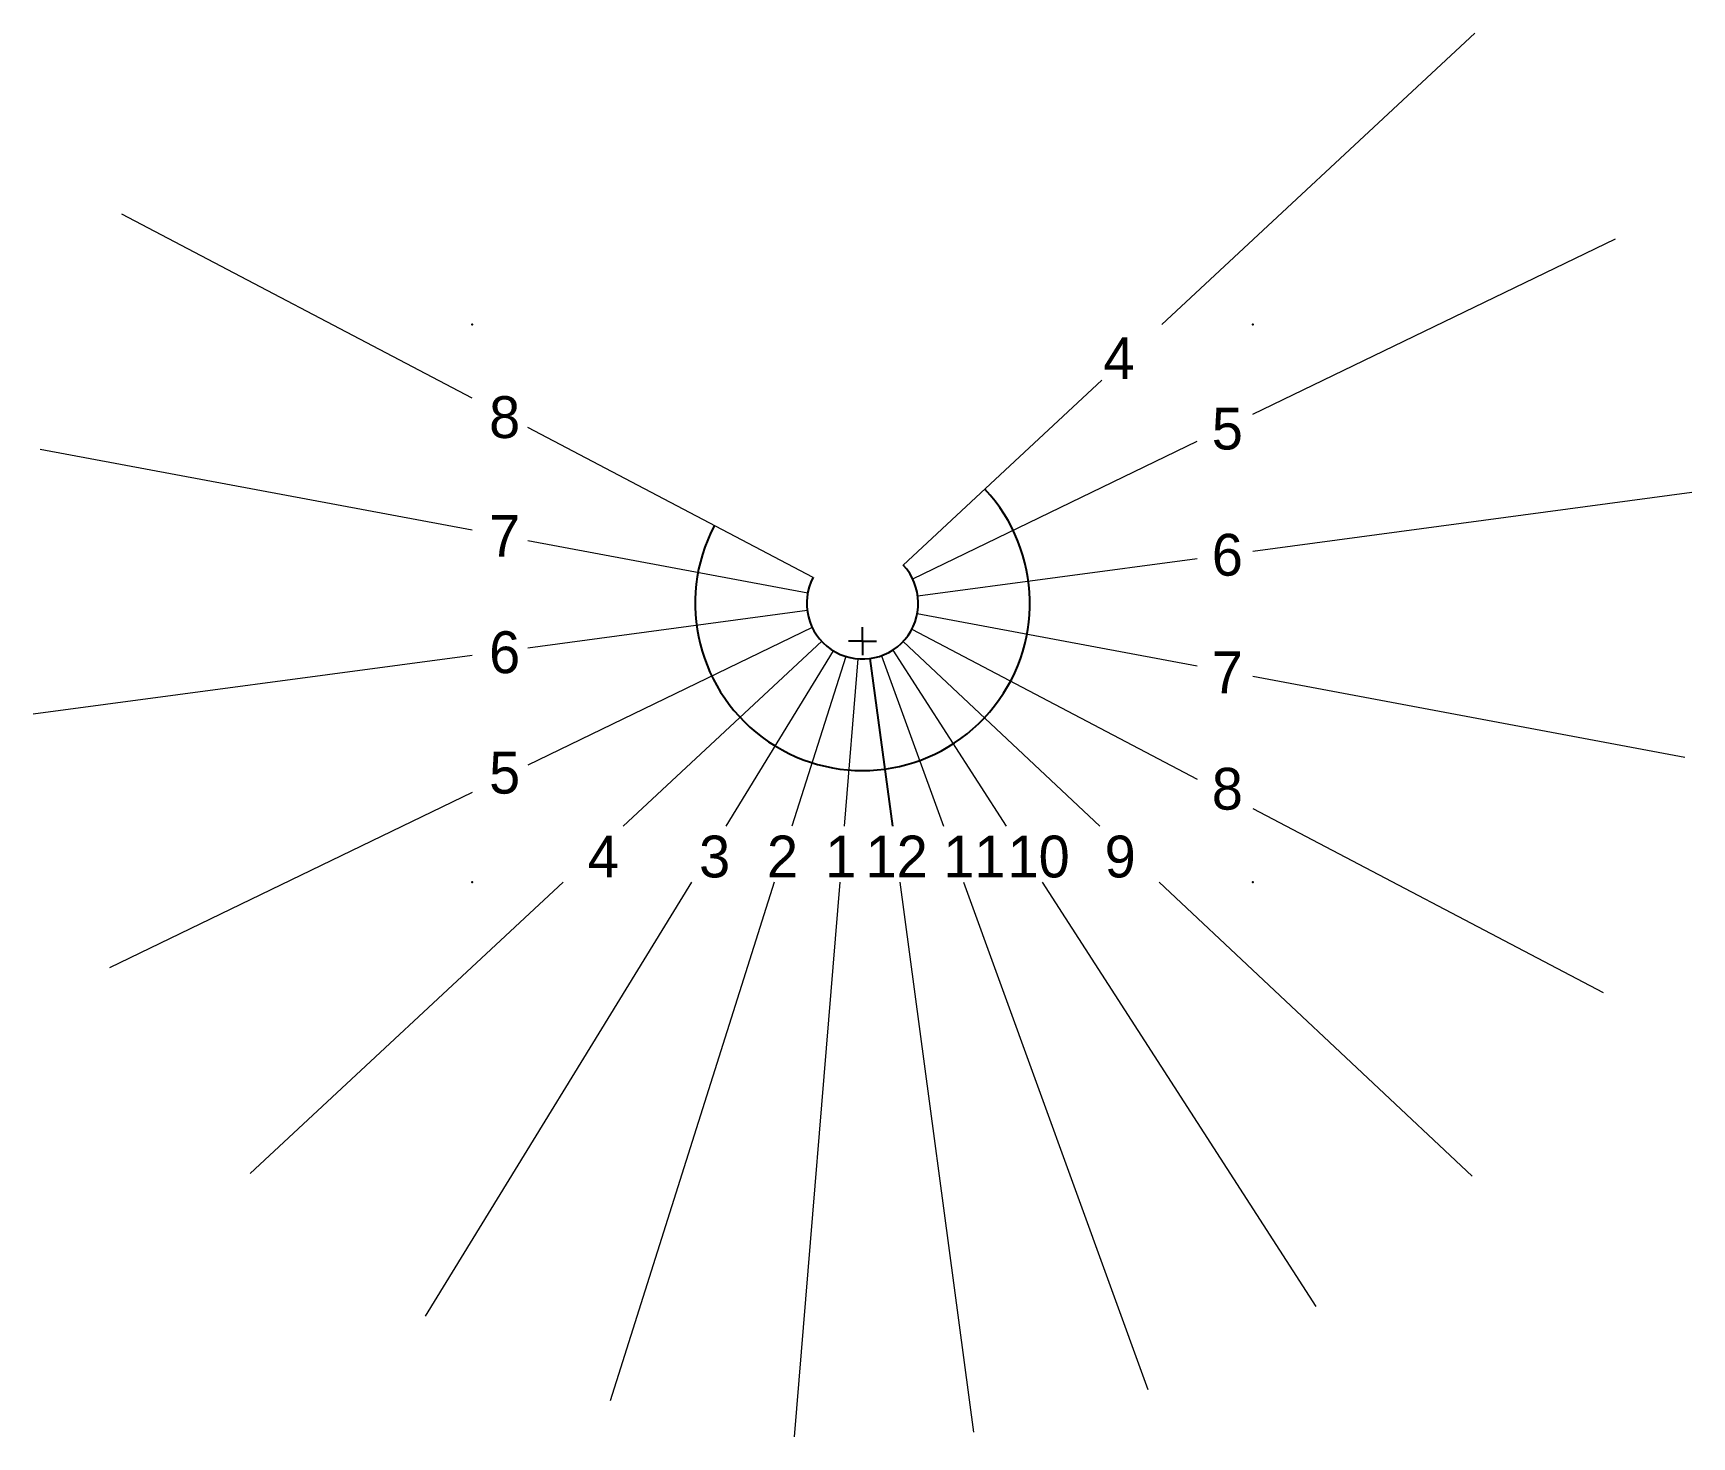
# Model space of a CAD drawing. Header units: millimetres. Extents: x -297 to 297, y -299 to 204.
import ezdxf

# ---------------------------------------------------------------- set-up
doc = ezdxf.new("R2010")
doc.units = ezdxf.units.MM
doc.linetypes.add('CENTER', pattern=[50.8, 31.75, -6.35, 6.35, -6.35])
doc.layers.get('0').update_dxf_attribs({"color": 4, "linetype": 'CENTER'})
doc.layers.add('assit', color=4, linetype='Continuous')
for name, color, linetype, lineweight in [('Text', 5, 'CENTER', 20), ('time12', 7, 'Continuous', 25), ('timeline', 7, 'Continuous', 13)]:
    doc.layers.add(name, color=color, linetype=linetype, lineweight=lineweight)

msp = doc.modelspace()

# ---------------------------------------------------------------- linework, layer by layer
for q in [(0, -8.6), (-5, -13.6), (5, -13.6), (0, -18.6)]:
    msp.add_line((0, -13.6), q)
for p in [(-140, 100), (140, 100), (-140, -100), (140, -100)]:
    msp.add_point(p)
at = {"layer": 'assit'}
for radius in [60, 20]:
    msp.add_arc((0, 0), radius, 152.27425, 42.97344, dxfattribs=at)
at = {"layer": 'time12'}
msp.add_line((2.65, -19.82), (10.71, -80), dxfattribs=at)
at = {"layer": 'timeline'}
for p, q in [((107.34, 100), (219.5, 204.5)), ((-140, 73.58), (-265.56, 139.57)), ((140, 67.82), (269.99, 130.78)), ((14.63, 13.63), (85.87, 80)), ((-17.7, 9.3), (-120, 63.07)), ((-140, 26.2), (-294.88, 55.18)), ((18, 8.72), (120, 58.13)), ((140, 18.74), (297.35, 39.8)), ((-19.66, 3.68), (-120, 22.45)), ((19.82, 2.65), (120, 16.06)), ((-19.82, -2.65), (-120, -16.06)), ((19.66, -3.68), (120, -22.45)), ((-18, -8.72), (-120, -58.13)), ((17.7, -9.3), (120, -63.07)), ((-14.63, -13.63), (-85.87, -80)), ((-10.46, -17.05), (-49.06, -80)), ((10.83, -16.81), (51.54, -80)), ((14.57, -13.7), (85.09, -80)), ((-140, -18.74), (-297.35, -39.8)), ((-6.03, -19.07), (-25.29, -80)), ((-1.63, -19.93), (-6.55, -80)), ((6.82, -18.8), (29, -80)), ((140, -26.2), (294.88, -55.18)), ((-140, -67.82), (-269.99, -130.78)), ((140, -73.58), (265.56, -139.57)), ((-107.34, -100), (-219.5, -204.5)), ((-61.33, -100), (-156.84, -255.74)), ((-31.62, -100), (-90.44, -286.04)), ((-8.18, -100), (-24.47, -299)), ((13.39, -100), (39.8, -297.35)), ((36.25, -100), (102.25, -282.04)), ((64.43, -100), (162.48, -252.19)), ((106.37, -100), (218.57, -205.49))]:
    msp.add_line(p, q, dxfattribs=at)

# ---------------------------------------------------------------- texts
at = {"layer": 'Text', "char_height": 15, "width": 52.6204, "attachment_point": 1}
for s, insert in [('4', (86.37, 95.43)), ('8', (-133.88, 74.27)), ('5', (125.24, 70.16)), ('7', (-133.88, 31.66)), ('6', (125.24, 24.9)), ('6', (-133.88, -10.06)), ('7', (125.24, -17.29)), ('5', (-133.88, -53.27)), ('8', (125.24, -59.03)), ('3', (-58.6, -83.34)), ('2', (-34.25, -83.34)), ('12', (1.1, -83.34)), ('10', (51.99, -83.34)), ('9', (86.81, -83.34)), ('4', (-98.52, -83.34)), ('1', (-13.36, -83.34)), ('11', (28.96, -83.34))]:
    msp.add_mtext(s, dxfattribs=dict(at, insert=insert))

doc.saveas('drawing.dxf')
